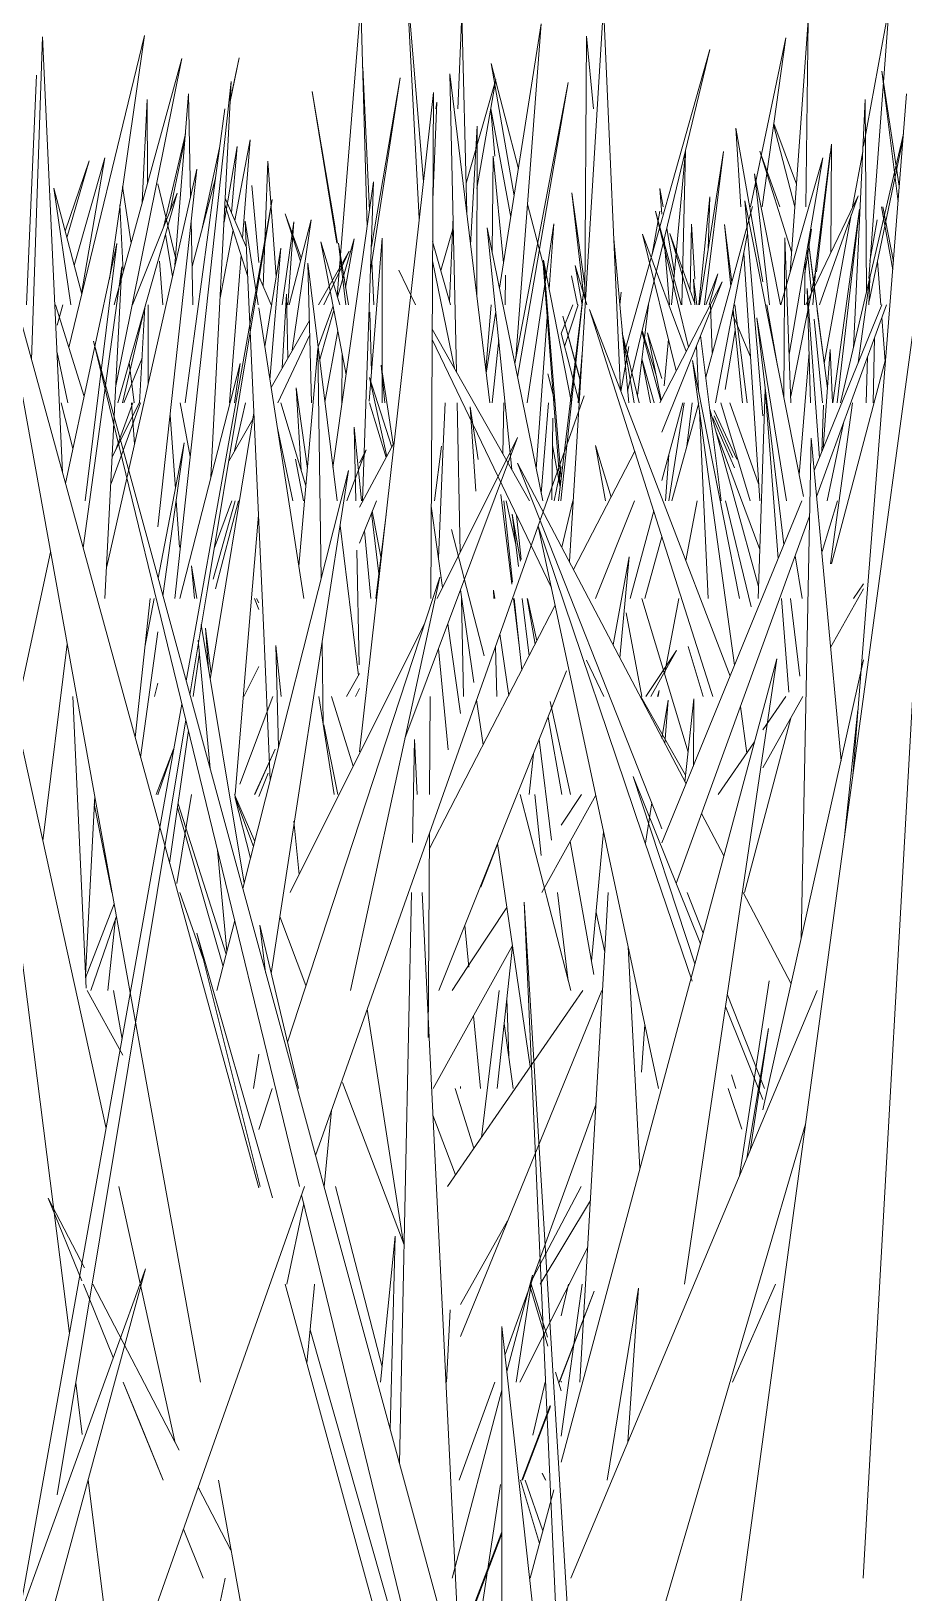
# Model space of a CAD drawing. Header units: millimetres. Extents: x -10020 to 20888, y -4665 to 12339.
# Drawn here: x 1770.99 to 1795.57, y 3071.62 to 3115.61 of the extents above; entities that cross this region are included whole.
import ezdxf

# ---------------------------------------------------------------- set-up
doc = ezdxf.new("R2010")
doc.units = ezdxf.units.MM
doc.layers.add('G-IMPT', color=8, linetype='Continuous', lineweight=9)

# ---------------------------------------------------------------- blocks, each defined once
blk = doc.blocks.new('Grass Array - 25_dwg-V17-West')
at = {"layer": 'G-IMPT'}
for p, q in [((1786.152, 3100.667), (1787.114, 3116.317)), ((1787.594, 3105.484), (1787.114, 3116.317)), ((1770.999, 3106.353), (1771.306, 3115.448)), ((1771.87, 3103.181), (1771.306, 3115.448)), ((1772.051, 3106.7), (1774.18, 3115.482)), ((1773.193, 3108.627), (1774.18, 3115.482)), ((1775.232, 3114.84), (1773.326, 3107.901)), ((1775.232, 3114.84), (1773.372, 3105.617)), ((1771.144, 3114.365), (1770.859, 3107.901)), ((1775.34, 3102.407), (1776.626, 3114.186)), ((1776.056, 3103.055), (1776.626, 3114.186)), ((1783.908, 3105.142), (1782.787, 3114.409)), ((1782.969, 3106.013), (1782.787, 3114.409)), ((1784.615, 3106.247), (1786.116, 3114.165)), ((1784.692, 3105.866), (1786.116, 3114.165)), ((1788.169, 3050.579), (1796.805, 3114.378)), ((1781.009, 3102.168), (1782.322, 3113.884)), ((1782.244, 3099.624), (1782.322, 3113.884)), ((1782.306, 3110.856), (1782.415, 3113.605)), ((1782.392, 3113.419), (1782.415, 3113.605)), ((1794.134, 3094.647), (1795.649, 3113.84)), ((1794.153, 3106.692), (1794.482, 3113.681)), ((1794.521, 3108.268), (1794.482, 3113.681)), ((1791.6, 3108.546), (1790.837, 3112.875)), ((1790.979, 3110.66), (1790.837, 3112.875)), ((1793.791, 3105.142), (1795.56, 3112.716)), ((1794.593, 3108.005), (1795.547, 3112.55)), ((1789.813, 3107.901), (1790.488, 3112.222)), ((1789.953, 3107.901), (1790.488, 3112.222)), ((1792.111, 3107.901), (1793.291, 3112.037)), ((1792.341, 3106.499), (1793.291, 3112.037)), ((1773.119, 3100.532), (1775.655, 3111.72)), ((1774.562, 3101.646), (1775.655, 3111.72)), ((1779.492, 3103.32), (1780.638, 3111.362)), ((1780.32, 3102.383), (1780.638, 3111.362)), ((1772.763, 3099.929), (1769.709, 3111.055)), ((1775.764, 3077.552), (1769.709, 3111.055)), ((1773.429, 3105.142), (1775.106, 3111.043)), ((1773.841, 3107.901), (1775.106, 3111.043)), ((1775.355, 3097.308), (1777.78, 3110.868)), ((1775.959, 3099.9), (1777.78, 3110.868)), ((1789.502, 3106.705), (1788.572, 3110.54)), ((1789.298, 3107.901), (1788.572, 3110.54)), ((1789.993, 3105.861), (1791.313, 3110.67)), ((1792.746, 3102.5), (1791.096, 3110.828)), ((1791.6, 3104.774), (1791.096, 3110.828)), ((1791.311, 3110.66), (1791.313, 3110.67)), ((1777.387, 3107.901), (1777.022, 3110.255)), ((1777.522, 3099.088), (1777.022, 3110.255)), ((1785.399, 3102.383), (1783.839, 3110.066)), ((1784.534, 3103.259), (1783.839, 3110.066)), ((1789.557, 3108.28), (1789.591, 3110.169)), ((1789.688, 3108.618), (1789.591, 3110.169)), ((1771.955, 3102.87), (1773.407, 3109.625)), ((1772.508, 3102.383), (1773.407, 3109.625)), ((1779.687, 3107.901), (1779.15, 3109.678)), ((1779.864, 3105.931), (1779.15, 3109.678)), ((1782.804, 3107.901), (1782.299, 3109.68)), ((1788.212, 3109.894), (1789.441, 3106.588)), ((1788.212, 3109.894), (1789.161, 3106.044)), ((1788.212, 3109.894), (1789.161, 3106.044)), ((1789.584, 3107.901), (1788.981, 3109.904)), ((1789.68, 3107.933), (1788.981, 3109.904)), ((1790.271, 3105.142), (1791.172, 3109.92)), ((1792.191, 3105.3), (1792.219, 3109.789)), ((1792.392, 3105.142), (1792.219, 3109.789)), ((1777.569, 3106.722), (1778.024, 3109.5)), ((1777.713, 3105.792), (1778.024, 3109.5)), ((1779.08, 3107.901), (1779.945, 3109.413)), ((1779.235, 3107.901), (1779.945, 3109.413)), ((1791.512, 3102.383), (1791.064, 3109.348)), ((1772.453, 3101.058), (1773.543, 3108.969)), ((1773.065, 3099.624), (1773.543, 3108.969)), ((1779.607, 3102.383), (1778.786, 3109.069)), ((1778.887, 3105.142), (1778.786, 3109.069)), ((1781.813, 3107.901), (1781.345, 3108.872)), ((1782.912, 3106.114), (1782.296, 3109.135)), ((1784.338, 3107.901), (1784.35, 3108.739)), ((1786.641, 3107.901), (1786.313, 3109.007)), ((1786.514, 3107.901), (1786.313, 3109.007)), ((1789.991, 3107.901), (1790.329, 3108.776)), ((1790.093, 3107.901), (1790.329, 3108.776)), ((1792.385, 3105.327), (1793.086, 3108.829)), ((1793.011, 3107.901), (1793.086, 3108.829)), ((1794.922, 3107.901), (1794.829, 3109.131)), ((1788.695, 3105.142), (1790.453, 3108.548)), ((1788.759, 3104.311), (1790.453, 3108.548)), ((1789.649, 3108.618), (1789.738, 3107.901)), ((1789.649, 3108.618), (1789.681, 3107.901)), ((1793.192, 3103.592), (1792.853, 3108.361)), ((1792.942, 3105.142), (1792.853, 3108.361)), ((1794.285, 3106.267), (1794.611, 3108.637)), ((1794.59, 3107.901), (1794.611, 3108.637)), ((1771.677, 3107.901), (1772.481, 3105.316)), ((1774.041, 3105.142), (1774.195, 3107.839)), ((1774.284, 3105.671), (1774.287, 3107.901)), ((1786.552, 3108.254), (1785.841, 3102.383)), ((1785.841, 3102.383), (1786.552, 3108.254)), ((1786.552, 3108.254), (1785.914, 3102.383)), ((1787.57, 3107.901), (1787.612, 3108.252)), ((1792.016, 3106.185), (1791.713, 3107.901)), ((1794.953, 3107.901), (1793.046, 3103.235)), ((1795.082, 3107.901), (1793.115, 3102.489)), ((1778.667, 3099.624), (1777.4, 3107.812)), ((1777.747, 3105.574), (1778.828, 3107.461)), ((1790.149, 3097.01), (1786.717, 3107.771)), ((1790.68, 3097.445), (1786.717, 3107.771)), ((1792.263, 3102.383), (1791.432, 3107.531)), ((1792.195, 3101.153), (1791.432, 3107.531)), ((1795.044, 3106.303), (1794.95, 3107.538)), ((1777.938, 3105.142), (1778.838, 3107.056)), ((1785.032, 3102.383), (1782.286, 3107.217)), ((1788.115, 3105.142), (1787.639, 3107.11)), ((1787.977, 3105.142), (1787.639, 3107.11)), ((1788.356, 3107.113), (1788.759, 3105.826)), ((1788.356, 3107.113), (1788.736, 3105.22)), ((1789.847, 3107.032), (1790.427, 3102.383)), ((1794.71, 3105.142), (1794.747, 3106.98)), ((1771.722, 3106.559), (1772.027, 3105.142)), ((1778.55, 3083.07), (1772.747, 3106.876)), ((1772.747, 3106.876), (1775.674, 3096.144)), ((1778.526, 3100.537), (1779.069, 3106.671)), ((1779.16, 3100.182), (1779.069, 3106.671)), ((1785.647, 3099.933), (1782.284, 3106.922)), ((1783.976, 3105.142), (1784.161, 3106.917)), ((1789.733, 3106.748), (1789.791, 3105.466)), ((1792.625, 3103.109), (1792.903, 3106.556)), ((1773.751, 3106.276), (1773.896, 3105.142)), ((1773.896, 3105.142), (1773.751, 3106.276)), ((1775.174, 3099.624), (1776.877, 3106.25)), ((1776.721, 3105.142), (1776.877, 3106.25)), ((1790.947, 3099.624), (1789.62, 3106.335)), ((1790.806, 3097.753), (1789.62, 3106.335)), ((1793.533, 3100.602), (1795.059, 3106.359)), ((1794.512, 3105.142), (1794.548, 3106.433)), ((1786.565, 3105.341), (1779, 3083.941)), ((1791.468, 3099.624), (1791.662, 3105.523)), ((1792.034, 3100.758), (1791.662, 3105.523)), ((1771.834, 3105.142), (1772.167, 3103.857)), ((1773.242, 3102.87), (1774.071, 3105.142)), ((1773.269, 3103.605), (1774.033, 3105.142)), ((1773.821, 3105.142), (1773.901, 3103.982)), ((1775.052, 3102.724), (1774.904, 3104.796)), ((1775.473, 3103.623), (1775.19, 3105.142)), ((1776.035, 3097.351), (1777.264, 3104.859)), ((1778.726, 3102.8), (1778.023, 3105.142)), ((1780.988, 3103.597), (1780.521, 3105.142)), ((1783.079, 3100.936), (1782.988, 3105.142)), ((1784.28, 3103.707), (1784.3, 3105.142)), ((1788.759, 3102.956), (1789.349, 3105.142)), ((1788.951, 3102.383), (1789.382, 3105.142)), ((1789.038, 3102.383), (1789.795, 3105.142)), ((1789.46, 3103.92), (1789.611, 3105.142)), ((1789.817, 3104.911), (1790.056, 3099.624)), ((1791.479, 3099.962), (1790.105, 3104.963)), ((1791.244, 3102.383), (1790.414, 3105.142)), ((1791.482, 3102.853), (1790.67, 3105.142)), ((1793.506, 3100.602), (1794.13, 3105.142)), ((1776.555, 3103.493), (1777.235, 3104.68)), ((1778.364, 3102.383), (1777.925, 3104.422)), ((1780.293, 3102.383), (1780.091, 3104.452)), ((1780.133, 3102.383), (1780.091, 3104.452)), ((1790.802, 3103.313), (1790.191, 3104.719)), ((1790.274, 3104.345), (1791.513, 3101.012)), ((1793.412, 3102.383), (1793.872, 3104.571)), ((1774.567, 3100.199), (1775.298, 3104.008)), ((1774.702, 3099.703), (1775.298, 3104.008)), ((1780.241, 3102.199), (1781.217, 3104.025)), ((1781.516, 3095.681), (1784.693, 3104.163)), ((1782.423, 3099.624), (1784.693, 3104.163)), ((1787.324, 3102.484), (1786.885, 3103.935)), ((1787.171, 3102.383), (1786.885, 3103.935)), ((1792.677, 3090.035), (1792.962, 3104.145)), ((1793.803, 3095.06), (1792.962, 3104.145)), ((1771.109, 3093.751), (1768.938, 3103.614)), ((1772.069, 3078.924), (1768.938, 3103.614)), ((1778.661, 3102.383), (1778.437, 3103.553)), ((1779.881, 3102.383), (1780.423, 3103.819)), ((1780.241, 3103.451), (1780.423, 3103.819)), ((1789.438, 3094.405), (1784.694, 3103.443)), ((1788.681, 3093.339), (1784.694, 3103.443)), ((1786.27, 3100.442), (1787.991, 3103.777)), ((1788.854, 3102.383), (1788.953, 3103.672)), ((1776.951, 3091.456), (1779.932, 3103.231)), ((1778.411, 3093.353), (1779.932, 3103.231)), ((1785.725, 3102.383), (1785.919, 3103.334)), ((1796.145, 3102.642), (1794.423, 3072.034)), ((1775.34, 3102.407), (1775.036, 3099.624)), ((1775.17, 3101.074), (1775.076, 3102.383)), ((1780.241, 3101.191), (1780.715, 3102.383)), ((1781.009, 3102.168), (1780.241, 3095.31)), ((1782.581, 3099.94), (1782.258, 3102.229)), ((1784.22, 3102.558), (1784.526, 3100.031)), ((1784.548, 3100.088), (1784.307, 3102.383)), ((1784.64, 3101.147), (1784.37, 3102.383)), ((1785.94, 3101.07), (1786.246, 3102.383)), ((1786.886, 3099.624), (1787.989, 3102.383)), ((1789.432, 3100.696), (1789.75, 3102.383)), ((1791.273, 3099.392), (1790.548, 3102.383)), ((1792.698, 3102.383), (1791.612, 3099.726)), ((1793.707, 3102.383), (1793.271, 3100.954)), ((1777.114, 3098.643), (1777.393, 3101.978)), ((1780.212, 3097.459), (1779.693, 3101.682)), ((1780.841, 3100.806), (1780.597, 3102.086)), ((1780.987, 3101.99), (1780.696, 3099.624)), ((1784.773, 3100.675), (1784.538, 3102)), ((1784.715, 3100.525), (1784.538, 3102)), ((1784.793, 3100.726), (1784.665, 3101.973)), ((1787.861, 3099.624), (1788.527, 3102.094)), ((1792.917, 3101.944), (1789.159, 3091.602)), ((1780.563, 3099.624), (1780.377, 3101.532)), ((1783.752, 3098.015), (1782.831, 3101.574)), ((1788.459, 3092.242), (1785.276, 3101.669)), ((1788.661, 3085.829), (1785.276, 3101.669)), ((1788.28, 3099.624), (1788.759, 3101.368)), ((1770.665, 3096.865), (1771.539, 3100.931)), ((1780.226, 3097.762), (1780.161, 3100.991)), ((1787.38, 3098.327), (1787.836, 3100.804)), ((1787.572, 3097.961), (1787.836, 3100.804)), ((1792.708, 3099.624), (1792.513, 3100.832)), ((1775.503, 3100.548), (1775.588, 3099.624)), ((1775.503, 3100.548), (1775.657, 3099.624)), ((1775.657, 3099.624), (1775.503, 3100.548)), ((1772.763, 3099.929), (1777.4, 3083.029)), ((1779.496, 3091.069), (1782.5, 3100.233)), ((1779.984, 3088.588), (1782.5, 3100.233)), ((1794.152, 3099.624), (1794.44, 3100.041)), ((1773.919, 3095.715), (1774.343, 3099.624)), ((1774.195, 3098.258), (1774.457, 3099.624)), ((1775.959, 3099.9), (1775.463, 3096.914)), ((1777.4, 3099.321), (1777.28, 3099.624)), ((1777.4, 3099.502), (1777.335, 3099.624)), ((1783.463, 3097.263), (1783.081, 3099.87)), ((1783.168, 3096.865), (1783.108, 3099.624)), ((1784.014, 3099.867), (1784.049, 3099.624)), ((1784.014, 3099.867), (1784.022, 3099.624)), ((1784.014, 3099.867), (1784.022, 3099.624)), ((1784.575, 3099.624), (1784.734, 3098.307)), ((1784.807, 3097.608), (1784.596, 3099.624)), ((1785.017, 3098.016), (1784.824, 3099.624)), ((1785.188, 3098.345), (1784.96, 3099.624)), ((1785.233, 3098.434), (1784.973, 3099.624)), ((1789.494, 3095.303), (1788.188, 3099.624)), ((1788.759, 3092.743), (1791.612, 3099.726)), ((1788.83, 3097.501), (1789.23, 3099.624)), ((1792.329, 3096.985), (1792.123, 3099.624)), ((1792.64, 3097.436), (1792.378, 3099.624)), ((1793.508, 3098.248), (1794.44, 3099.903)), ((1777.522, 3099.088), (1777.727, 3094.521)), ((1782.205, 3092.566), (1785.752, 3099.44)), ((1788.189, 3096.865), (1787.754, 3099.226)), ((1774.073, 3095.154), (1774.562, 3098.69)), ((1775.777, 3098.9), (1776.991, 3091.612)), ((1776.991, 3091.612), (1775.777, 3098.9)), ((1776.059, 3097.499), (1775.904, 3098.797)), ((1775.986, 3097.647), (1775.904, 3098.797)), ((1777.114, 3098.643), (1776.733, 3094.106)), ((1779.819, 3094.418), (1782.067, 3098.913)), ((1783.081, 3096.393), (1782.726, 3098.911)), ((1784.192, 3098.629), (1784.441, 3096.898)), ((1771.318, 3092.799), (1772.007, 3098.342)), ((1775.696, 3098.453), (1776.029, 3094.836)), ((1778.03, 3096.865), (1777.885, 3098.301)), ((1777.96, 3095.441), (1777.885, 3098.301)), ((1779.218, 3096.074), (1779.185, 3098.383)), ((1782.735, 3095.366), (1782.463, 3098.21)), ((1784.066, 3098.272), (1784.112, 3096.865)), ((1784.066, 3098.272), (1784.112, 3096.865)), ((1788.307, 3096.865), (1789.164, 3098.165)), ((1788.442, 3096.865), (1789.164, 3098.165)), ((1789.5, 3098.278), (1789.92, 3096.865)), ((1775.553, 3096.865), (1775.728, 3098.105)), ((1786.63, 3097.891), (1787.123, 3096.865)), ((1789.391, 3080.311), (1791.994, 3097.931)), ((1789.647, 3089.187), (1791.994, 3097.931)), ((1791.6, 3085.228), (1794.44, 3097.905)), ((1776.983, 3096.865), (1777.4, 3097.708)), ((1779.877, 3096.865), (1780.241, 3097.511)), ((1786.074, 3097.592), (1782.474, 3088.588)), ((1772.539, 3088.649), (1772.161, 3096.865)), ((1774.465, 3096.865), (1774.562, 3097.242)), ((1776.867, 3094.398), (1777.798, 3096.865)), ((1779.521, 3094.106), (1779.094, 3096.865)), ((1780.064, 3094.908), (1779.446, 3096.865)), ((1780.126, 3096.865), (1780.241, 3097.095)), ((1782.213, 3094.106), (1782.229, 3096.865)), ((1789.425, 3094.649), (1788.166, 3096.865)), ((1788.63, 3096.865), (1788.679, 3097.038)), ((1788.65, 3096.865), (1788.679, 3097.038)), ((1790.149, 3097.01), (1790.195, 3096.865)), ((1791.6, 3094.861), (1792.729, 3096.865)), ((1791.6, 3095.929), (1792.246, 3096.865)), ((1770.623, 3070.841), (1775.239, 3096.655)), ((1783.721, 3095.503), (1783.535, 3096.771)), ((1786.179, 3094.106), (1785.606, 3096.729)), ((1788.759, 3095.682), (1788.931, 3096.763)), ((1788.843, 3095.54), (1788.931, 3096.763)), ((1789.406, 3094.468), (1789.652, 3096.803)), ((1789.643, 3094.906), (1789.652, 3096.803)), ((1791.149, 3095.276), (1790.968, 3096.582)), ((1793.901, 3092.921), (1794.28, 3096.495)), ((1775.346, 3096.212), (1771.722, 3074.382)), ((1786.417, 3056.737), (1775.674, 3096.144)), ((1779.628, 3094.106), (1779.236, 3096.074)), ((1785.941, 3094.106), (1785.553, 3096.29)), ((1792.388, 3096.26), (1791.086, 3091.347)), ((1774.891, 3092.173), (1775.419, 3095.914)), ((1781.731, 3092.753), (1781.793, 3095.66)), ((1781.868, 3094.106), (1781.793, 3095.66)), ((1785.643, 3092.824), (1785.301, 3095.66)), ((1790.341, 3094.106), (1791.366, 3095.59)), ((1774.513, 3094.106), (1775.003, 3095.38)), ((1774.562, 3094.097), (1775.003, 3095.38)), ((1777.28, 3094.106), (1777.865, 3095.383)), ((1777.291, 3094.106), (1777.865, 3095.383)), ((1785.139, 3095.255), (1785.015, 3094.106)), ((1777.663, 3094.712), (1777.4, 3094.052)), ((1779.819, 3094.418), (1778.283, 3091.347)), ((1789.688, 3089.338), (1787.95, 3094.616)), ((1789.84, 3089.904), (1787.95, 3094.616)), ((1772.78, 3094.065), (1772.521, 3089.023)), ((1773.26, 3091.347), (1772.769, 3093.848)), ((1775.093, 3091.596), (1775.504, 3094.106)), ((1775.127, 3093.845), (1776.483, 3089.607)), ((1776.483, 3089.607), (1775.127, 3093.845)), ((1777.288, 3092.786), (1776.717, 3094.106)), ((1777.252, 3092.643), (1776.723, 3094.043)), ((1777.169, 3092.318), (1776.723, 3094.043)), ((1785.268, 3092.154), (1784.763, 3094.106)), ((1785.354, 3092.386), (1785.174, 3094.106)), ((1785.377, 3091.347), (1786.897, 3094.084)), ((1785.919, 3093.243), (1786.488, 3094.106)), ((1788.293, 3092.734), (1788.472, 3093.868)), ((1771.109, 3093.751), (1773.101, 3084.698)), ((1775.112, 3093.739), (1776.396, 3089.263)), ((1778.411, 3093.353), (1777.751, 3089.066)), ((1778.537, 3091.855), (1778.385, 3093.353)), ((1788.681, 3093.339), (1788.759, 3093.14)), ((1790.503, 3092.377), (1789.875, 3093.573)), ((1782.176, 3087.264), (1782.207, 3093.015)), ((1786.776, 3089.409), (1787.116, 3093.059)), ((1776.241, 3092.544), (1776.504, 3089.69)), ((1783.661, 3091.497), (1784.13, 3092.711)), ((1785.048, 3086.443), (1784.128, 3092.724)), ((1786.842, 3089.04), (1786.176, 3092.786)), ((1785.268, 3092.154), (1786.19, 3088.588)), ((1788.459, 3092.242), (1789.605, 3088.846)), ((1775.837, 3089.482), (1775.181, 3091.347)), ((1781.363, 3075.274), (1781.702, 3091.347)), ((1782.2, 3087.264), (1782.002, 3091.347)), ((1785.82, 3091.347), (1786.12, 3088.858)), ((1786.448, 3077.552), (1787.247, 3091.347)), ((1789.467, 3091.347), (1789.919, 3090.201)), ((1792.394, 3088.774), (1791.044, 3091.347)), ((1772.525, 3088.941), (1773.328, 3091.029)), ((1772.67, 3088.588), (1773.39, 3090.685)), ((1779.496, 3091.069), (1778.207, 3087.136)), ((1783.416, 3089.447), (1784.391, 3090.926)), ((1786.417, 3056.737), (1784.875, 3091.077)), ((1785.348, 3083.391), (1784.875, 3091.077)), ((1786.904, 3090.785), (1787.149, 3089.662)), ((1773.146, 3088.588), (1773.365, 3090.613)), ((1776.225, 3088.588), (1776.724, 3090.56)), ((1778.517, 3085.829), (1777.43, 3090.423)), ((1777.594, 3089.098), (1777.43, 3090.423)), ((1778.73, 3088.731), (1777.998, 3090.669)), ((1783.319, 3089.244), (1783.207, 3090.42)), ((1775.658, 3090.198), (1777.445, 3083.07)), ((1775.658, 3090.198), (1777.785, 3082.749)), ((1782.312, 3085.829), (1784.548, 3089.855)), ((1784.551, 3089.838), (1784.115, 3085.829)), ((1787.951, 3087.123), (1787.808, 3089.819)), ((1783.416, 3089.447), (1782.85, 3088.588)), ((1789.647, 3089.187), (1785.919, 3075.297)), ((1772.572, 3088.588), (1773.577, 3086.769)), ((1773.309, 3088.588), (1773.552, 3087.219)), ((1786.53, 3088.588), (1782.719, 3083.07)), ((1783.081, 3078.845), (1787.062, 3088.588)), ((1783.672, 3084.45), (1784.172, 3088.588)), ((1783.672, 3084.45), (1784.172, 3088.588)), ((1786.193, 3072.034), (1793.133, 3088.588)), ((1791.776, 3088.863), (1790.943, 3083.365)), ((1781.478, 3081.46), (1780.456, 3088.061)), ((1784.442, 3086.743), (1784.389, 3088.351)), ((1784.389, 3088.351), (1784.442, 3086.743)), ((1791.6, 3085.516), (1790.548, 3088.139)), ((1790.598, 3088.481), (1791.644, 3085.829)), ((1783.645, 3085.829), (1783.449, 3087.876)), ((1784.313, 3087.653), (1784.57, 3085.829)), ((1788.179, 3086.29), (1788.276, 3087.631)), ((1782.2, 3087.264), (1783.059, 3069.593)), ((1791.153, 3083.866), (1791.761, 3087.512)), ((1791.241, 3084.075), (1791.761, 3087.512)), ((1777.4, 3086.791), (1777.252, 3085.829)), ((1787.951, 3087.123), (1788.14, 3083.57)), ((1779.762, 3086), (1781.493, 3081.421)), ((1783.087, 3085.829), (1783.081, 3085.878)), ((1790.718, 3086.208), (1790.843, 3085.829)), ((1777.779, 3085.829), (1777.4, 3084.673)), ((1783.461, 3084.145), (1782.93, 3085.829)), ((1790.624, 3085.829), (1791.01, 3084.684)), ((1779.241, 3083.07), (1779.45, 3085.214)), ((1782.307, 3085.071), (1782.942, 3083.394)), ((1782.942, 3083.394), (1782.307, 3085.071)), ((1786.902, 3085.393), (1784.338, 3078.336)), ((1792.805, 3084.826), (1786.636, 3063.757)), ((1785.348, 3083.391), (1786.893, 3058.239)), ((1778.692, 3083.07), (1770.071, 3058.68)), ((1773.459, 3083.07), (1775.049, 3075.848)), ((1782.303, 3067.677), (1778.608, 3082.832)), ((1780.877, 3077.99), (1779.562, 3083.07)), ((1785.118, 3080.485), (1786.482, 3083.07)), ((1771.469, 3082.742), (1772.49, 3080.776)), ((1771.469, 3082.742), (1772.422, 3080.406)), ((1772.422, 3080.406), (1771.469, 3082.742)), ((1778.191, 3080.311), (1778.668, 3082.586)), ((1785.33, 3080.311), (1786.745, 3082.676)), ((1783.081, 3079.74), (1784.411, 3082.101)), ((1780.834, 3077.552), (1781.242, 3081.666)), ((1781.106, 3076.217), (1781.242, 3081.666)), ((1786.667, 3081.358), (1784.755, 3077.552)), ((1768.421, 3064.754), (1774.208, 3080.749)), ((1772.609, 3074.842), (1774.208, 3080.749)), ((1784.39, 3077.854), (1785.109, 3080.57)), ((1784.65, 3077.552), (1785.109, 3080.57)), ((1772.461, 3080.311), (1773.303, 3078.248)), ((1773.303, 3078.248), (1772.461, 3080.311)), ((1772.731, 3080.311), (1775.159, 3075.635)), ((1778.146, 3080.311), (1787.001, 3048.047)), ((1778.96, 3080.19), (1778.756, 3078.091)), ((1778.96, 3080.19), (1778.972, 3080.311)), ((1785.546, 3078.565), (1785.039, 3080.267)), ((1785.535, 3078.824), (1785.076, 3080.311)), ((1785.919, 3079.427), (1786.13, 3080.311)), ((1786.146, 3077.667), (1786.513, 3080.311)), ((1787.213, 3074.793), (1788.102, 3080.204)), ((1787.801, 3075.871), (1788.102, 3080.204)), ((1790.745, 3077.552), (1791.958, 3080.311)), ((1785.866, 3077.552), (1786.847, 3080.114)), ((1785.874, 3077.552), (1786.847, 3080.114)), ((1782.687, 3077.552), (1782.79, 3079.589)), ((1787.703, 3048.015), (1778.847, 3079.029)), ((1784.859, 3073.589), (1784.251, 3079.122)), ((1784.253, 3066.516), (1784.251, 3079.122)), ((1772.43, 3076.078), (1772.245, 3077.533)), ((1773.587, 3077.552), (1774.051, 3076.416)), ((1774.713, 3074.793), (1773.587, 3077.552)), ((1784.053, 3077.552), (1783.05, 3074.793)), ((1785.118, 3076.065), (1785.472, 3077.552)), ((1785.762, 3077.84), (1785.919, 3077.31)), ((1786.146, 3077.667), (1785.919, 3076.032)), ((1785.929, 3077.552), (1785.919, 3077.583)), ((1782.851, 3072.034), (1784.251, 3077.328)), ((1784.81, 3074.793), (1785.614, 3076.895)), ((1784.826, 3074.793), (1785.615, 3076.871)), ((1774.713, 3074.793), (1774.051, 3076.416)), ((1785.481, 3074.793), (1785.384, 3074.989)), ((1785.492, 3074.793), (1785.384, 3074.989)), ((1772.609, 3074.842), (1769.15, 3062.069)), ((1773.149, 3070.401), (1772.592, 3074.793)), ((1775.697, 3074.598), (1776.618, 3072.824)), ((1781.105, 3048), (1776.263, 3074.793)), ((1784.213, 3074.671), (1783.393, 3069.275)), ((1785.306, 3073.013), (1784.777, 3074.793)), ((1785.402, 3073.369), (1784.901, 3074.793)), ((1785.712, 3074.525), (1785.043, 3072.034)), ((1784.859, 3073.589), (1785.855, 3064.528)), ((1775.84, 3072.034), (1775.278, 3073.411)), ((1775.84, 3072.034), (1775.278, 3073.411)), ((1784.252, 3073.336), (1783.081, 3070.277)), ((1783.081, 3070.198), (1784.252, 3073.281)), ((1773.854, 3059.632), (1776.455, 3072.034))]:
    blk.add_line(p, q, dxfattribs=at)
blk = doc.blocks.new('Grass Array - Grass Array-439229-West')
blk.add_blockref('Grass Array - 25_dwg-V17-West', (0, 0))
blk = doc.blocks.new('Grass Array - 25_dwg-V23-West')
at = {"layer": 'G-IMPT'}
for p in [(2290.627, 3102.648), (2290.701, 3103.541)]:
    blk.add_line(p, (2290.471, 3105.022), dxfattribs=at)
blk = doc.blocks.new('Grass Array - 25_dwg-V41-West')
at = {"layer": 'G-IMPT'}
for p, q in [((1779.613, 3108.145), (1780.276, 3116.378)), ((1780.457, 3110.091), (1780.276, 3116.378)), ((1794.44, 3112.368), (1795.156, 3116.314)), ((1794.581, 3108.637), (1795.156, 3116.314)), ((1792.371, 3108.812), (1792.875, 3115.918)), ((1792.808, 3110.66), (1792.875, 3115.918)), ((1795.444, 3111.243), (1794.951, 3114.484)), ((1795.409, 3110.8), (1794.951, 3114.484)), ((1780.55, 3108.866), (1781.38, 3114.291)), ((1780.574, 3109.54), (1781.38, 3114.291)), ((1783.24, 3111.326), (1784.079, 3114.247)), ((1783.548, 3111.172), (1784.079, 3114.247)), ((1792.497, 3110.66), (1791.904, 3112.98)), ((1792.548, 3111.299), (1791.908, 3113.009)), ((1776.424, 3110.232), (1776.792, 3112.357)), ((1776.632, 3110.496), (1776.792, 3112.357)), ((1772.627, 3111.951), (1771.948, 3109.978)), ((1771.948, 3109.978), (1772.627, 3111.951)), ((1772.627, 3111.951), (1771.998, 3109.79)), ((1777.526, 3108.416), (1777.661, 3111.943)), ((1777.893, 3108.702), (1777.661, 3111.943)), ((1789.419, 3112.227), (1789.031, 3107.901)), ((1789.419, 3112.229), (1789.318, 3107.901)), ((1791.512, 3112.23), (1792.412, 3109.394)), ((1791.512, 3112.23), (1792.083, 3110.66)), ((1792.083, 3110.66), (1791.512, 3112.23)), ((1794.13, 3110.66), (1794.413, 3112.219)), ((1792.099, 3107.901), (1791.364, 3111.589)), ((1791.79, 3107.901), (1791.364, 3111.589)), ((1772.415, 3108.201), (1771.631, 3111.189)), ((1772.107, 3107.901), (1771.631, 3111.189)), ((1773.804, 3109.641), (1773.568, 3111.23)), ((1775.059, 3109.233), (1774.562, 3111.304)), ((1777.4, 3109.092), (1777.208, 3111.262)), ((1789.799, 3107.901), (1790.109, 3110.943)), ((1790.057, 3109.465), (1790.109, 3110.943)), ((1773.583, 3108.835), (1773.493, 3110.715)), ((1776.449, 3110.728), (1777.092, 3108.698)), ((1776.458, 3110.902), (1777.056, 3109.51)), ((1784.964, 3105.142), (1785.715, 3110.18)), ((1785.582, 3108.345), (1785.715, 3110.18)), ((1793.33, 3106.246), (1794.089, 3110.432)), ((1794.618, 3109.13), (1794.817, 3110.291)), ((1774.971, 3108.701), (1774.777, 3109.887)), ((1782.531, 3108.862), (1782.859, 3110.004)), ((1792.784, 3108.789), (1792.975, 3110.035)), ((1785.891, 3102.794), (1785.409, 3109.053)), ((1786.206, 3105.142), (1785.424, 3109.155)), ((1785.915, 3102.988), (1785.424, 3109.155)), ((1786.208, 3108.717), (1786.381, 3107.901)), ((1792.773, 3107.901), (1792.788, 3109.105)), ((1777.4, 3108.708), (1777.747, 3107.901)), ((1778.061, 3106.123), (1778.184, 3108.202)), ((1778.219, 3106.398), (1778.184, 3108.202)), ((1779.075, 3106.714), (1779.495, 3107.869)), ((1783.796, 3106.069), (1783.948, 3107.901)), ((1785.919, 3107.096), (1786.252, 3107.901)), ((1786.017, 3106.723), (1786.397, 3107.901)), ((1780.574, 3106.01), (1780.526, 3107.692)), ((1785.217, 3103.283), (1785.525, 3107.553)), ((1786.465, 3105.761), (1785.964, 3107.583)), ((1786.463, 3105.726), (1785.964, 3107.583)), ((1779.74, 3105.142), (1779.749, 3106.532)), ((1786.401, 3105.142), (1786.513, 3106.54)), ((1788.943, 3106.928), (1788.825, 3105.616)), ((1781.19, 3103.974), (1780.849, 3106.201)), ((1780.949, 3105.142), (1780.849, 3106.201)), ((1778.453, 3105.56), (1778.77, 3103.292)), ((1778.453, 3105.56), (1778.595, 3103.237)), ((1776.722, 3103.784), (1777.027, 3105.142)), ((1785.358, 3102.587), (1785.559, 3105.142)), ((1790.227, 3104.769), (1790.756, 3103.596)), ((1790.227, 3104.769), (1790.756, 3103.596)), ((1790.229, 3104.919), (1790.871, 3103.553)), ((1785.687, 3104.705), (1785.658, 3102.407)), ((1782.549, 3103.915), (1782.355, 3102.383))]:
    blk.add_line(p, q, dxfattribs=at)
blk = doc.blocks.new('Grass Array - Grass Array-440908-West')
for name, p in [('Grass Array - 25_dwg-V41-West', (0, 0)), ('Grass Array - 25_dwg-V23-West', (-507.115, 0)), ('Grass Array - 25_dwg-V23-West', (-507.115, 0)), ('Grass Array - 25_dwg-V23-West', (-507.115, 0))]:
    blk.add_blockref(name, p)
blk = doc.blocks.new('Grass Array - 25_dwg-V29-West')
at = {"layer": 'G-IMPT'}
for p in [(1799.768, 3109.996), (1799.776, 3110.066)]:
    blk.add_line(p, (1799.132, 3113.912), dxfattribs=at)
blk = doc.blocks.new('Grass Array - 25_dwg-V48-West')
at = {"layer": 'G-IMPT'}
for p, q in [((1781.924, 3110.33), (1781.567, 3117.043)), ((1782.041, 3111.373), (1781.567, 3117.043)), ((1783.006, 3113.419), (1783.12, 3116.099)), ((1783.26, 3110.498), (1783.12, 3116.099)), ((1784.184, 3108.37), (1785.36, 3115.818)), ((1784.643, 3106.393), (1785.36, 3115.818)), ((1786.585, 3108.089), (1786.631, 3115.463)), ((1786.826, 3113.419), (1786.631, 3115.463)), ((1792.245, 3115.423), (1791.251, 3110.66)), ((1792.245, 3115.423), (1791.579, 3110.66)), ((1787.696, 3106.532), (1790.109, 3115.093)), ((1787.792, 3105.466), (1790.109, 3115.093)), ((1776.597, 3113.623), (1776.854, 3114.861)), ((1776.601, 3113.7), (1776.854, 3114.861)), ((1780.335, 3114.584), (1780.523, 3110.552)), ((1783.944, 3114.697), (1784.715, 3111.733)), ((1783.944, 3114.697), (1784.594, 3110.971)), ((1774.119, 3110.79), (1774.255, 3113.681)), ((1774.272, 3111.347), (1774.255, 3113.681)), ((1775.042, 3109.014), (1775.422, 3113.84)), ((1775.483, 3110.962), (1775.422, 3113.84)), ((1779.6, 3109.633), (1778.906, 3113.912)), ((1779.622, 3109.633), (1778.906, 3113.912)), ((1775.329, 3105.142), (1776.449, 3113.419)), ((1784.048, 3112.086), (1783.934, 3113.404)), ((1784.499, 3110.365), (1783.941, 3113.419)), ((1774.718, 3110.081), (1775.334, 3112.716)), ((1783.37, 3109.593), (1783.553, 3112.934)), ((1783.541, 3108.18), (1783.553, 3112.934)), ((1774.894, 3110.517), (1775.321, 3112.55)), ((1775.787, 3109.962), (1776.3, 3112.319)), ((1776.727, 3110.274), (1777.157, 3112.543)), ((1776.94, 3109.779), (1777.157, 3112.543)), ((1793.114, 3108.829), (1793.535, 3112.422)), ((1793.512, 3109.363), (1793.535, 3112.422)), ((1772.202, 3109.012), (1773.064, 3112.037)), ((1772.41, 3108.219), (1773.064, 3112.037)), ((1784.005, 3112.086), (1783.976, 3109.391)), ((1784.005, 3112.086), (1783.976, 3109.391)), ((1784.005, 3112.086), (1784.296, 3109.08)), ((1793.078, 3108.829), (1793.499, 3112.173)), ((1775.525, 3108.975), (1776.184, 3111.463)), ((1786.588, 3108.434), (1786.218, 3111.057)), ((1786.552, 3108.202), (1786.218, 3111.057)), ((1788.759, 3110.453), (1788.7, 3111.176)), ((1788.789, 3110.66), (1788.7, 3111.176)), ((1792.813, 3107.901), (1794.281, 3110.973)), ((1793.192, 3107.901), (1794.281, 3110.973)), ((1784.973, 3110.739), (1785.498, 3108.722)), ((1788.484, 3109.328), (1788.703, 3110.537)), ((1793.567, 3105.142), (1794.319, 3110.596)), ((1793.698, 3105.142), (1794.319, 3110.596)), ((1795.258, 3108.882), (1794.944, 3110.66)), ((1795.277, 3109.124), (1794.976, 3110.66)), ((1775.548, 3107.901), (1775.498, 3110.271)), ((1778.063, 3107.901), (1778.393, 3110.24)), ((1778.574, 3109.126), (1778.147, 3110.46)), ((1778.6, 3109.224), (1778.147, 3110.46)), ((1778.224, 3107.901), (1778.393, 3110.24)), ((1778.257, 3107.901), (1778.877, 3110.295)), ((1778.345, 3106.618), (1778.877, 3110.295)), ((1782.774, 3108.007), (1782.875, 3110.366)), ((1789.111, 3108.796), (1788.895, 3110.049)), ((1790.521, 3110.16), (1790.697, 3108.426)), ((1790.521, 3110.16), (1790.727, 3108.535)), ((1776.314, 3108.095), (1776.677, 3110.009)), ((1779.622, 3108.116), (1780.093, 3109.76)), ((1779.933, 3107.901), (1779.644, 3109.633)), ((1779.856, 3107.901), (1779.644, 3109.633)), ((1779.847, 3108.39), (1780.093, 3109.76)), ((1780.509, 3105.184), (1780.874, 3109.781)), ((1780.874, 3105.142), (1780.874, 3109.781)), ((1787.821, 3105.142), (1787.405, 3109.76)), ((1788.97, 3107.901), (1788.819, 3109.734)), ((1792.884, 3109.661), (1793.049, 3108.395)), ((1793.421, 3105.547), (1792.884, 3109.661)), ((1776.576, 3105.142), (1776.902, 3109.297)), ((1792.851, 3109.47), (1792.971, 3108.257)), ((1774.696, 3107.901), (1774.603, 3109.131)), ((1780.589, 3109.123), (1780.646, 3107.901)), ((1771.722, 3107.33), (1771.885, 3107.901)), ((1788.065, 3105.347), (1788.379, 3107.901)), ((1790.125, 3107.901), (1790.169, 3106.554)), ((1790.807, 3107.901), (1791.157, 3105.142)), ((1773.565, 3105.142), (1774.193, 3107.831)), ((1779.119, 3106.359), (1779.517, 3107.75)), ((1783.807, 3105.979), (1784.08, 3107.711)), ((1790.743, 3107.645), (1791.251, 3106.439)), ((1791.251, 3106.439), (1790.743, 3107.645)), ((1790.765, 3107.761), (1791.03, 3105.142)), ((1793.047, 3107.493), (1793.28, 3105.142)), ((1793.135, 3107.74), (1793.282, 3106.612)), ((1779.266, 3105.159), (1779.628, 3107.171)), ((1785.919, 3107.1), (1786.427, 3105.146)), ((1788.723, 3105.195), (1788.196, 3107.145)), ((1788.596, 3105.915), (1788.203, 3107.175)), ((1790.536, 3105.519), (1790.824, 3107.174)), ((1787.825, 3106.725), (1787.603, 3105.461)), ((1793.3, 3103.856), (1793.5, 3106.643)), ((1793.558, 3105.142), (1793.5, 3106.643)), ((1774.113, 3106.4), (1773.599, 3105.142)), ((1788.192, 3106.38), (1788.539, 3105.142)), ((1788.192, 3106.38), (1788.434, 3105.142)), ((1781.147, 3103.893), (1780.524, 3105.849)), ((1781.006, 3103.629), (1780.524, 3105.849)), ((1785.547, 3105.959), (1785.746, 3105.142)), ((1773.853, 3105.142), (1773.365, 3103.799)), ((1782.599, 3103.915), (1782.651, 3105.142)), ((1793.266, 3103.773), (1793.308, 3105.069)), ((1782.599, 3103.915), (1782.464, 3100.769)), ((1785.888, 3102.767), (1785.675, 3103.934)), ((1776.116, 3100.169), (1776.737, 3102.383)), ((1776.147, 3101.033), (1776.646, 3102.383)), ((1776.184, 3099.903), (1776.827, 3102.383)), ((1780.782, 3100.325), (1780.574, 3102.028))]:
    blk.add_line(p, q, dxfattribs=at)
blk = doc.blocks.new('Grass Array - Grass Array-V49-West')
for name, p in [('Grass Array - 25_dwg-V48-West', (0, 0)), ('Grass Array - 25_dwg-V29-West', (-20.226, 0)), ('Grass Array - 25_dwg-V29-West', (-20.226, 0)), ('Grass Array - 25_dwg-V29-West', (-20.226, 0))]:
    blk.add_blockref(name, p)

msp = doc.modelspace()

# ---------------------------------------------------------------- block references
for name in ['Grass Array - Grass Array-439229-West', 'Grass Array - Grass Array-440908-West', 'Grass Array - Grass Array-V49-West']:
    msp.add_blockref(name, (0, 0))

doc.saveas('drawing.dxf')
